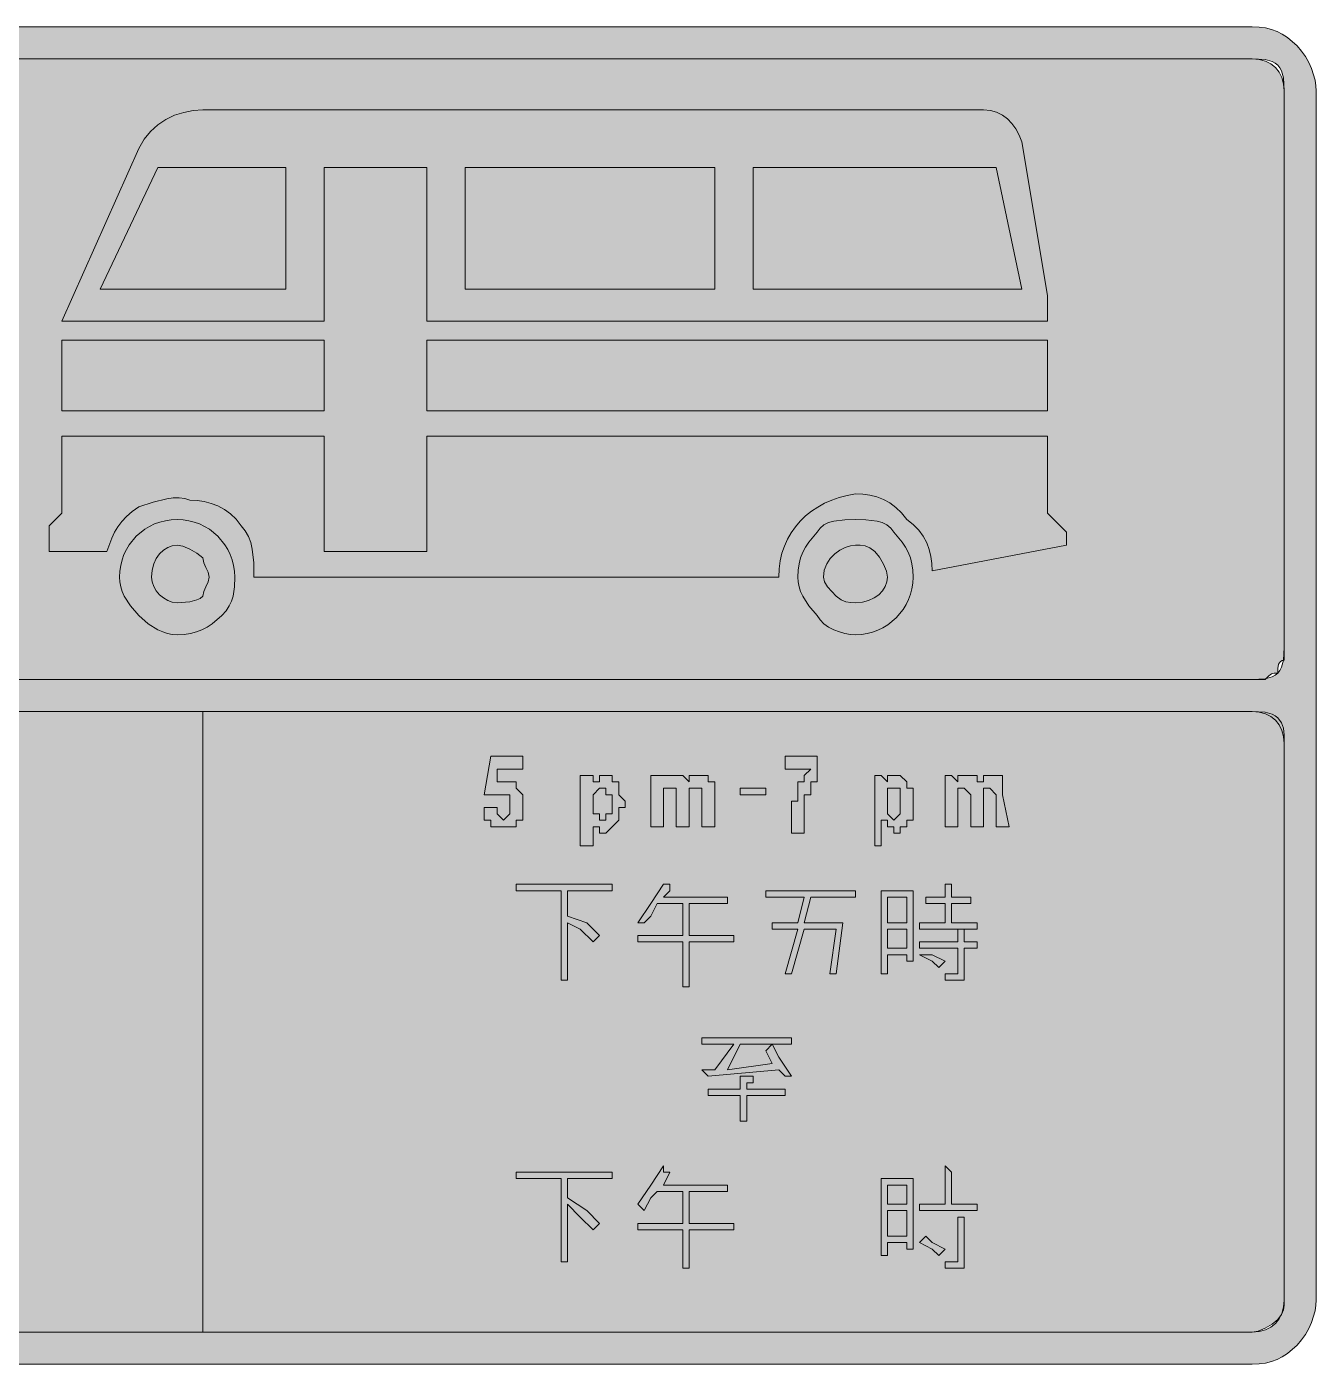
# Model space of a CAD drawing. Header units: metres. Extents: x 73 to 493, y 11 to 262.
# Drawn here: x 250.9 to 492.7, y 10.8 to 261.6 of the extents above; entities that cross this region are included whole.
import ezdxf

# ---------------------------------------------------------------- set-up
doc = ezdxf.new("R2010")
doc.units = ezdxf.units.M
for name, color, linetype, true_color in [('FILL_BLACK_000000', 7, 'Continuous', 0x000000), ('FILL_WHITE_FFFFFF', 7, 'Continuous', 0xffffff), ('FILL_YELLOW_FFFF00', 7, 'Continuous', 0xffff00), ('STROKE_BLACK_000000', 7, 'Continuous', 0x000000)]:
    doc.layers.add(name, color=color, linetype=linetype, true_color=true_color)

msp = doc.modelspace()

# ---------------------------------------------------------------- hatches: boundary and pattern name
at = {"layer": 'FILL_BLACK_000000', "true_color": 0x000000}
h = msp.add_hatch(color=7, dxfattribs=at)
h.dxf.hatch_style = 1
h.paths.add_polyline_path([(76.77, 252.94), (77.13, 254.01), (78.13, 256.03), (79.44, 257.85), (80.21, 258.66), (81.04, 259.39), (81.93, 260.03), (82.87, 260.57), (83.87, 261.01), (84.9, 261.33), (85.98, 261.53), (87.09, 261.6), (480.69, 261.6), (481.99, 261.54), (483.18, 261.37), (484.3, 261.09), (485.34, 260.7), (486.33, 260.19), (487.27, 259.58), (489.09, 258), (489.93, 257.05), (490.67, 256.01), (491.28, 254.92), (491.79, 253.8), (492.47, 251.59), (492.63, 250.55), (492.69, 249.6), (492.69, 22.8), (492.63, 21.85), (492.47, 20.81), (491.79, 18.6), (491.28, 17.48), (490.67, 16.39), (489.93, 15.35), (489.09, 14.4), (487.27, 12.82), (486.33, 12.21), (485.34, 11.7), (484.3, 11.31), (483.18, 11.03), (481.99, 10.86), (480.69, 10.8), (87.09, 10.8), (86.14, 10.86), (85.12, 11.03), (84.07, 11.31), (83.04, 11.7), (82.06, 12.21), (81.18, 12.82), (80.45, 13.56), (79.89, 14.4), (79.05, 15.35), (78.31, 16.39), (77.7, 17.48), (77.19, 18.6), (76.51, 20.81), (76.35, 21.85), (76.29, 22.8), (76.29, 249.6), (76.35, 250.72), (76.51, 251.84), (76.77, 252.94)])
h.paths.add_polyline_path([(82.44, 21), (82.8, 20.1), (83.49, 19.2), (85.29, 17.55), (86.19, 17.01), (87.09, 16.8), (480.69, 16.8), (481.98, 16.91), (483.15, 17.23), (484.17, 17.75), (485.04, 18.45), (485.74, 19.32), (486.26, 20.34), (486.58, 21.51), (486.69, 22.8), (486.69, 127.2), (486.58, 128.49), (486.26, 129.66), (485.74, 130.68), (485.04, 131.55), (484.17, 132.25), (483.15, 132.77), (481.98, 133.09), (480.69, 133.2), (87.09, 133.2), (86.19, 133.18), (85.29, 133.05), (84.39, 132.69), (83.49, 132), (82.8, 131.08), (82.44, 130.05), (82.31, 128.79), (82.29, 127.2), (82.29, 22.8), (82.31, 21.9), (82.44, 21)], flags=16)
h.paths.add_polyline_path([(484.4, 139.71), (484.99, 140), (485.49, 140.4), (485.89, 140.9), (486.18, 141.49), (486.54, 142.8), (486.69, 145.2), (486.69, 249.6), (486.54, 252), (486.18, 253.31), (485.89, 253.9), (485.49, 254.4), (484.99, 254.8), (484.4, 255.09), (483.09, 255.45), (480.69, 255.6), (87.09, 255.6), (86.19, 255.58), (85.29, 255.45), (84.39, 255.09), (83.49, 254.4), (83.09, 253.9), (82.8, 253.31), (82.44, 252), (82.29, 249.6), (82.29, 145.2), (82.44, 142.8), (82.8, 141.49), (83.09, 140.9), (83.49, 140.4), (84.39, 139.71), (85.29, 139.35), (86.19, 139.22), (87.09, 139.2), (480.69, 139.2), (483.09, 139.35), (484.4, 139.71)], flags=16)
h = msp.add_hatch(color=7, dxfattribs=at)
h.dxf.hatch_style = 1
h.paths.add_polyline_path([(306.69, 235.2), (306.69, 206.4), (257.49, 206.4), (271.89, 238.8), (272.9, 240.49), (274.1, 241.95), (275.48, 243.19), (276.99, 244.2), (278.62, 244.99), (280.33, 245.55), (282.09, 245.89), (283.89, 246), (430.29, 246), (431.58, 245.89), (432.76, 245.57), (433.83, 245.05), (434.79, 244.35), (435.63, 243.48), (436.36, 242.46), (436.98, 241.29), (437.49, 240), (442.29, 211.2), (442.29, 206.4), (325.89, 206.4), (325.89, 216), (325.89, 235.2), (306.69, 235.2)])
h.paths.add_polyline_path([(333.09, 235.2), (333.09, 212.4), (379.89, 212.4), (379.89, 235.2), (333.09, 235.2)], flags=16)
h.paths.add_polyline_path([(432.69, 235.2), (387.09, 235.2), (387.09, 212.4), (437.49, 212.4), (432.69, 235.2)], flags=16)
h.paths.add_polyline_path([(264.69, 212.4), (299.49, 212.4), (299.49, 235.2), (275.49, 235.2), (264.69, 212.4)], flags=16)
h = msp.add_hatch(color=7, dxfattribs=at)
h.dxf.hatch_style = 1
h.paths.add_polyline_path([(306.69, 202.8), (306.69, 189.6), (257.49, 189.6), (257.49, 202.8), (306.69, 202.8)])
h = msp.add_hatch(color=7, dxfattribs=at)
h.dxf.hatch_style = 1
h.paths.add_polyline_path([(442.29, 189.6), (325.89, 189.6), (325.89, 202.8), (442.29, 202.8), (442.29, 189.6)])
h = msp.add_hatch(color=7, dxfattribs=at)
h.dxf.hatch_style = 1
h.paths.add_polyline_path([(442.29, 170.4), (445.89, 166.8), (445.89, 164.4), (420.69, 159.6), (420.63, 160.95), (420.45, 162.28), (420.12, 163.59), (419.64, 164.85), (418.99, 166.06), (418.16, 167.19), (417.13, 168.25), (415.89, 169.2), (414.94, 170.44), (413.88, 171.47), (412.75, 172.3), (411.54, 172.95), (410.28, 173.43), (408.97, 173.76), (407.64, 173.94), (406.29, 174), (404.74, 173.72), (403.26, 173.33), (401.84, 172.83), (400.5, 172.24), (399.23, 171.54), (398.04, 170.75), (396.94, 169.87), (395.94, 168.9), (395.03, 167.85), (394.23, 166.71), (393.54, 165.5), (392.96, 164.21), (392.5, 162.86), (392.16, 161.43), (391.96, 159.95), (391.89, 158.4), (293.49, 158.4), (293.45, 161.08), (293.19, 163.65), (292.9, 164.86), (292.48, 165.99), (291.88, 167.05), (291.09, 168), (290.14, 169.24), (289.08, 170.27), (287.95, 171.1), (286.74, 171.75), (285.48, 172.23), (284.17, 172.56), (282.84, 172.74), (281.49, 172.8), (280.54, 173.14), (279.48, 173.29), (278.35, 173.26), (277.14, 173.1), (274.57, 172.46), (271.89, 171.6), (270.65, 170.7), (269.6, 169.78), (268.73, 168.84), (267.99, 167.85), (267.37, 166.81), (266.83, 165.69), (265.89, 163.2), (255.09, 163.2), (255.09, 168), (257.49, 170.4), (257.49, 184.8), (306.69, 184.8), (306.69, 163.2), (325.89, 163.2), (325.89, 184.8), (442.29, 184.8), (442.29, 170.4)])
h = msp.add_hatch(color=7, dxfattribs=at)
h.dxf.hatch_style = 1
h.paths.add_polyline_path([(289.59, 154.8), (289.3, 153.9), (288.88, 153), (288.28, 152.1), (287.49, 151.2), (285.67, 149.62), (284.73, 149.01), (283.74, 148.5), (282.7, 148.11), (281.58, 147.83), (280.39, 147.66), (279.09, 147.6), (278.19, 147.66), (277.29, 147.83), (276.39, 148.11), (275.49, 148.5), (273.69, 149.62), (271.89, 151.2), (270.32, 153), (269.19, 154.8), (268.8, 155.7), (268.52, 156.6), (268.35, 157.5), (268.29, 158.4), (268.35, 159.51), (268.51, 160.59), (268.77, 161.62), (269.13, 162.62), (269.59, 163.56), (270.13, 164.45), (271.44, 166.05), (273.04, 167.36), (273.93, 167.9), (274.87, 168.36), (275.87, 168.72), (276.9, 168.98), (277.98, 169.14), (279.09, 169.2), (280.2, 169.14), (281.28, 168.98), (282.31, 168.72), (283.31, 168.36), (284.25, 167.9), (285.14, 167.36), (286.74, 166.05), (288.05, 164.45), (288.59, 163.56), (289.05, 162.62), (289.41, 161.62), (289.67, 160.59), (289.83, 159.51), (289.89, 158.4), (289.85, 156.6), (289.59, 154.8)])
h.paths.add_polyline_path([(284.49, 160.2), (284.08, 161.1), (283.89, 162), (282.8, 162.88), (281.49, 163.65), (280.18, 164.19), (279.09, 164.4), (278.19, 164.29), (277.33, 163.97), (276.52, 163.45), (275.79, 162.75), (275.18, 161.88), (274.7, 160.86), (274.4, 159.69), (274.29, 158.4), (274.4, 157.5), (274.7, 156.64), (275.18, 155.83), (275.79, 155.1), (276.52, 154.49), (277.33, 154.01), (278.19, 153.71), (279.09, 153.6), (281.49, 153.75), (282.8, 154.11), (283.39, 154.4), (283.89, 154.8), (284.08, 155.7), (284.49, 156.6), (284.9, 157.5), (285.09, 158.4), (284.9, 159.3), (284.49, 160.2)], flags=16)
h = msp.add_hatch(color=7, dxfattribs=at)
h.dxf.hatch_style = 1
h.paths.add_polyline_path([(416.87, 156.21), (416.61, 155.18), (416.25, 154.18), (415.79, 153.24), (415.25, 152.35), (413.94, 150.75), (412.34, 149.44), (411.45, 148.9), (410.51, 148.44), (409.51, 148.08), (408.48, 147.82), (407.4, 147.66), (406.29, 147.6), (405.34, 147.66), (404.32, 147.83), (403.27, 148.11), (402.24, 148.5), (401.26, 149.01), (400.38, 149.62), (399.65, 150.36), (399.09, 151.2), (397.52, 153), (396.39, 154.8), (396, 155.7), (395.72, 156.6), (395.55, 157.5), (395.49, 158.4), (395.55, 159.7), (395.72, 160.89), (396, 162.01), (396.39, 163.05), (396.9, 164.04), (397.52, 164.98), (399.09, 166.8), (399.65, 167.59), (400.38, 168.19), (401.26, 168.61), (402.24, 168.9), (404.32, 169.16), (406.29, 169.2), (408.26, 169.16), (410.34, 168.9), (411.32, 168.61), (412.2, 168.19), (412.93, 167.59), (413.49, 166.8), (415.06, 164.98), (415.68, 164.04), (416.19, 163.05), (416.58, 162.01), (416.86, 160.89), (417.03, 159.7), (417.09, 158.4), (417.03, 157.29), (416.87, 156.21)])
h.paths.add_polyline_path([(411.54, 160.8), (410.77, 162.11), (409.89, 163.2), (408.99, 163.89), (408.09, 164.25), (407.19, 164.38), (406.29, 164.4), (405.34, 164.29), (404.34, 163.97), (403.34, 163.45), (402.39, 162.75), (401.56, 161.88), (400.89, 160.86), (400.45, 159.69), (400.29, 158.4), (400.5, 157.5), (401.04, 156.6), (402.69, 154.8), (403.59, 154.11), (404.49, 153.75), (405.39, 153.62), (406.29, 153.6), (407.58, 153.71), (408.75, 154.01), (409.77, 154.49), (410.64, 155.1), (411.34, 155.83), (411.86, 156.64), (412.18, 157.5), (412.29, 158.4), (412.08, 159.49), (411.54, 160.8)], flags=16)
h = msp.add_hatch(color=7, dxfattribs=at)
h.dxf.hatch_style = 1
h.paths.add_polyline_path([(480.69, 133.2), (483.09, 133.05), (484.4, 132.69), (484.99, 132.4), (485.49, 132), (486.18, 131.08), (486.54, 130.05), (486.67, 128.79), (486.69, 127.2), (486.69, 22.8), (486.67, 21.9), (486.54, 21), (486.18, 20.1), (485.49, 19.2), (484.4, 18.32), (483.09, 17.55), (481.78, 17.01), (480.69, 16.8), (283.89, 16.8), (283.89, 133.2), (480.69, 133.2)])
at = {"layer": 'FILL_WHITE_FFFFFF', "true_color": 0xffffff}
h = msp.add_hatch(color=7, dxfattribs=at)
h.dxf.hatch_style = 1
h.paths.add_polyline_path([(283.89, 133.2), (283.89, 16.8), (87.09, 16.8), (86.49, 16.95), (86.08, 17.31), (85.94, 17.6), (85.89, 18), (85.01, 18.02), (84.24, 18.15), (83.7, 18.51), (83.54, 18.8), (83.49, 19.2), (83.09, 19.25), (82.8, 19.39), (82.44, 19.8), (82.29, 20.4), (82.29, 22.8), (82.29, 127.2), (82.29, 129.6), (82.31, 130.31), (82.44, 130.8), (82.8, 131.29), (83.49, 132), (84.39, 132.69), (85.29, 133.05), (86.19, 133.18), (87.09, 133.2), (283.89, 133.2)])
h = msp.add_hatch(color=7, dxfattribs=at)
h.dxf.hatch_style = 1
h.paths.add_polyline_path([(340.29, 112.8), (341.49, 114), (341.49, 115.2), (341.49, 116.4), (341.49, 117.6), (340.29, 117.6), (339.09, 117.6), (336.69, 117.6), (337.89, 124.8), (343.89, 124.8), (343.89, 122.4), (339.09, 122.4), (339.09, 120), (340.29, 120), (341.49, 120), (342.69, 120), (342.69, 118.8), (343.89, 117.6), (343.89, 116.4), (343.89, 115.2), (343.89, 114), (343.89, 112.8), (342.69, 112.8), (342.69, 111.6), (341.49, 111.6), (340.29, 111.6), (339.09, 111.6), (337.89, 111.6), (337.89, 112.8), (336.69, 112.8), (336.69, 114), (336.69, 115.2), (339.09, 115.2), (339.09, 114), (340.29, 112.8)])
h = msp.add_hatch(color=7, dxfattribs=at)
h.dxf.hatch_style = 1
h.paths.add_polyline_path([(393.09, 124.8), (399.09, 124.8), (399.09, 122.4), (399.09, 121.2), (399.09, 120), (397.89, 120), (397.89, 118.8), (397.89, 117.6), (396.69, 117.6), (396.69, 116.4), (396.69, 115.2), (396.69, 114), (396.69, 112.8), (396.69, 111.6), (396.69, 110.4), (394.29, 110.4), (394.29, 111.6), (394.29, 112.8), (394.29, 114), (394.29, 115.2), (394.29, 116.4), (395.49, 116.4), (395.49, 117.6), (395.49, 118.8), (395.49, 120), (396.69, 120), (396.69, 121.2), (397.89, 122.4), (393.09, 122.4), (393.09, 124.8)])
h = msp.add_hatch(color=7, dxfattribs=at)
h.dxf.hatch_style = 1
h.paths.add_polyline_path([(357.09, 120), (358.29, 120), (358.29, 121.2), (359.49, 121.2), (360.69, 121.2), (360.69, 120), (361.89, 120), (361.89, 118.8), (361.89, 117.6), (363.09, 116.4), (363.09, 115.2), (361.89, 115.2), (361.89, 114), (361.89, 112.8), (360.69, 111.6), (359.49, 110.4), (358.29, 110.4), (358.29, 111.6), (357.09, 111.6), (357.09, 108), (354.69, 108), (354.69, 121.2), (357.09, 121.2), (357.09, 120)])
h.paths.add_polyline_path([(359.49, 114), (360.69, 114), (360.69, 115.2), (360.69, 116.4), (360.69, 117.6), (359.49, 117.6), (359.49, 118.8), (358.29, 118.8), (357.09, 117.6), (357.09, 116.4), (357.09, 115.2), (357.09, 114), (358.29, 114), (358.29, 112.8), (359.49, 112.8), (359.49, 114)], flags=16)
h = msp.add_hatch(color=7, dxfattribs=at)
h.dxf.hatch_style = 1
h.paths.add_polyline_path([(372.69, 121.2), (373.89, 121.2), (375.09, 120), (375.09, 121.2), (376.29, 121.2), (377.49, 121.2), (378.69, 121.2), (378.69, 120), (379.89, 120), (379.89, 118.8), (379.89, 117.6), (379.89, 111.6), (377.49, 111.6), (377.49, 116.4), (377.49, 117.6), (377.49, 118.8), (376.29, 118.8), (375.09, 118.8), (375.09, 117.6), (375.09, 111.6), (372.69, 111.6), (372.69, 116.4), (372.69, 117.6), (372.69, 118.8), (371.49, 118.8), (370.29, 118.8), (370.29, 117.6), (370.29, 116.4), (370.29, 111.6), (367.89, 111.6), (367.89, 121.2), (370.29, 121.2), (371.49, 121.2), (372.69, 121.2)])
h = msp.add_hatch(color=7, dxfattribs=at)
h.dxf.hatch_style = 1
h.paths.add_polyline_path([(411.09, 121.2), (412.29, 120), (412.29, 121.2), (413.49, 121.2), (414.69, 121.2), (415.89, 120), (415.89, 118.8), (417.09, 118.8), (417.09, 117.6), (417.09, 116.4), (417.09, 115.2), (417.09, 114), (417.09, 112.8), (415.89, 112.8), (415.89, 111.6), (414.69, 111.6), (414.69, 110.4), (413.49, 110.4), (413.49, 111.6), (412.29, 111.6), (412.29, 112.8), (411.09, 112.8), (411.09, 108), (409.89, 108), (409.89, 121.2), (411.09, 121.2)])
h.paths.add_polyline_path([(414.69, 115.2), (414.69, 116.4), (414.69, 117.6), (414.69, 118.8), (413.49, 118.8), (412.29, 118.8), (412.29, 117.6), (412.29, 116.4), (412.29, 115.2), (412.29, 114), (413.49, 112.8), (414.69, 114), (414.69, 115.2)], flags=16)
h = msp.add_hatch(color=7, dxfattribs=at)
h.dxf.hatch_style = 1
h.paths.add_polyline_path([(425.49, 111.6), (423.09, 111.6), (423.09, 121.2), (424.29, 121.2), (425.49, 120), (425.49, 121.2), (426.69, 121.2), (427.89, 121.2), (429.09, 121.2), (429.09, 120), (430.29, 120), (430.29, 121.2), (431.49, 121.2), (432.69, 121.2), (433.89, 121.2), (433.89, 120), (433.89, 118.8), (433.89, 117.6), (435.09, 111.6), (432.69, 111.6), (432.69, 116.4), (432.69, 117.6), (431.49, 118.8), (430.29, 118.8), (430.29, 117.6), (430.29, 111.6), (427.89, 111.6), (427.89, 116.4), (427.89, 117.6), (426.69, 118.8), (425.49, 118.8), (425.49, 117.6), (425.49, 116.4), (425.49, 111.6)])
h = msp.add_hatch(color=7, dxfattribs=at)
h.dxf.hatch_style = 1
h.paths.add_polyline_path([(389.49, 118.8), (389.49, 117.6), (384.69, 117.6), (384.69, 118.8), (389.49, 118.8)])
h = msp.add_hatch(color=7, dxfattribs=at)
h.dxf.hatch_style = 1
h.paths.add_polyline_path([(354.69, 92.4), (352.29, 93.6), (352.29, 82.8), (351.09, 82.8), (351.09, 99.6), (342.69, 99.6), (342.69, 100.8), (360.69, 100.8), (360.69, 99.6), (352.29, 99.6), (352.29, 94.8), (355.89, 93.6), (358.29, 91.2), (357.09, 90), (354.69, 92.4)])
h = msp.add_hatch(color=7, dxfattribs=at)
h.dxf.hatch_style = 1
h.paths.add_polyline_path([(382.29, 97.2), (375.09, 97.2), (375.09, 91.2), (383.49, 91.2), (383.49, 90), (375.09, 90), (375.09, 81.6), (373.89, 81.6), (373.89, 90), (365.49, 90), (365.49, 91.2), (373.89, 91.2), (373.89, 97.2), (369.09, 97.2), (367.89, 94.8), (366.69, 93.6), (365.49, 93.6), (367.89, 97.2), (370.29, 100.8), (371.49, 100.8), (371.49, 99.6), (370.29, 98.4), (382.29, 98.4), (382.29, 97.2)])
h = msp.add_hatch(color=7, dxfattribs=at)
h.dxf.hatch_style = 1
h.paths.add_polyline_path([(429.09, 93.6), (429.09, 92.4), (418.29, 92.4), (418.29, 93.6), (423.09, 93.6), (423.09, 97.2), (419.49, 97.2), (419.49, 98.4), (423.09, 98.4), (423.09, 100.8), (424.29, 100.8), (424.29, 99.6), (424.29, 98.4), (427.89, 98.4), (427.89, 97.2), (424.29, 97.2), (424.29, 93.6), (429.09, 93.6)])
h = msp.add_hatch(color=7, dxfattribs=at)
h.dxf.hatch_style = 1
h.paths.add_polyline_path([(390.69, 92.4), (390.69, 93.6), (395.49, 93.6), (396.69, 98.4), (389.49, 98.4), (389.49, 99.6), (406.29, 99.6), (406.29, 98.4), (397.89, 98.4), (396.69, 93.6), (403.89, 93.6), (402.69, 84), (401.49, 84), (402.69, 92.4), (396.69, 92.4), (394.29, 84), (393.09, 84), (395.49, 92.4), (390.69, 92.4)])
h = msp.add_hatch(color=7, dxfattribs=at)
h.dxf.hatch_style = 1
h.paths.add_polyline_path([(415.89, 86.4), (415.89, 87.6), (412.29, 87.6), (412.29, 85.2), (412.29, 84), (411.09, 84), (411.09, 85.2), (411.09, 98.4), (411.09, 99.6), (417.09, 99.6), (417.09, 98.4), (417.09, 86.4), (415.89, 86.4)])
h.paths.add_polyline_path([(412.29, 92.4), (412.29, 88.8), (415.89, 88.8), (415.89, 92.4), (412.29, 92.4)], flags=16)
h.paths.add_polyline_path([(415.89, 98.4), (412.29, 98.4), (412.29, 93.6), (415.89, 93.6), (415.89, 98.4)], flags=16)
h = msp.add_hatch(color=7, dxfattribs=at)
h.dxf.hatch_style = 1
h.paths.add_polyline_path([(418.29, 88.8), (418.29, 90), (425.49, 90), (425.49, 92.4), (426.69, 92.4), (426.69, 91.2), (426.69, 90), (429.09, 90), (429.09, 88.8), (426.69, 88.8), (426.69, 84), (426.69, 82.8), (425.49, 82.8), (423.09, 82.8), (423.09, 84), (424.29, 84), (425.49, 84), (425.49, 88.8), (418.29, 88.8)])
h = msp.add_hatch(color=7, dxfattribs=at)
h.dxf.hatch_style = 1
h.paths.add_polyline_path([(419.49, 87.6), (420.69, 87.6), (423.09, 86.4), (421.89, 85.2), (420.69, 86.4), (418.29, 87.6), (419.49, 87.6)])
h = msp.add_hatch(color=7, dxfattribs=at)
h.dxf.hatch_style = 1
h.paths.add_polyline_path([(394.29, 64.8), (393.09, 64.8), (391.89, 66), (378.69, 64.8), (377.49, 66), (379.89, 66), (383.49, 70.8), (377.49, 70.8), (377.49, 72), (394.29, 72), (394.29, 70.8), (390.69, 70.8), (391.89, 68.4), (394.29, 64.8)])
h.paths.add_polyline_path([(384.69, 70.8), (382.29, 66), (390.69, 67.2), (389.49, 69.6), (390.69, 70.8), (384.69, 70.8)], flags=16)
h = msp.add_hatch(color=7, dxfattribs=at)
h.dxf.hatch_style = 1
h.paths.add_polyline_path([(384.69, 56.4), (384.69, 61.2), (378.69, 61.2), (378.69, 62.4), (384.69, 62.4), (384.69, 64.8), (385.89, 64.8), (387.09, 64.8), (387.09, 63.6), (385.89, 63.6), (385.89, 62.4), (393.09, 62.4), (393.09, 61.2), (385.89, 61.2), (385.89, 56.4), (384.69, 56.4)])
h = msp.add_hatch(color=7, dxfattribs=at)
h.dxf.hatch_style = 1
h.paths.add_polyline_path([(369.09, 43.2), (367.89, 42), (366.69, 39.6), (365.49, 40.8), (367.89, 44.4), (370.29, 48), (370.29, 46.8), (371.49, 46.8), (370.29, 44.4), (382.29, 44.4), (382.29, 43.2), (375.09, 43.2), (375.09, 37.2), (383.49, 37.2), (383.49, 36), (375.09, 36), (375.09, 28.8), (373.89, 28.8), (373.89, 36), (365.49, 36), (365.49, 37.2), (373.89, 37.2), (373.89, 43.2), (369.09, 43.2)])
h = msp.add_hatch(color=7, dxfattribs=at)
h.dxf.hatch_style = 1
h.paths.add_polyline_path([(424.29, 40.8), (429.09, 40.8), (429.09, 39.6), (418.29, 39.6), (418.29, 40.8), (423.09, 40.8), (423.09, 43.2), (423.09, 44.4), (423.09, 45.6), (423.09, 46.8), (423.09, 48), (424.29, 46.8), (424.29, 45.6), (424.29, 44.4), (424.29, 43.2), (424.29, 40.8)])
h = msp.add_hatch(color=7, dxfattribs=at)
h.dxf.hatch_style = 1
h.paths.add_polyline_path([(352.29, 40.8), (352.29, 30), (351.09, 30), (351.09, 45.6), (342.69, 45.6), (342.69, 46.8), (360.69, 46.8), (360.69, 45.6), (352.29, 45.6), (352.29, 42), (355.89, 39.6), (358.29, 37.2), (357.09, 36), (354.69, 38.4), (352.29, 40.8)])
h = msp.add_hatch(color=7, dxfattribs=at)
h.dxf.hatch_style = 1
h.paths.add_polyline_path([(417.09, 45.6), (417.09, 32.4), (415.89, 32.4), (415.89, 33.6), (412.29, 33.6), (412.29, 31.2), (411.09, 31.2), (411.09, 45.6), (417.09, 45.6)])
h.paths.add_polyline_path([(412.29, 39.6), (412.29, 34.8), (415.89, 34.8), (415.89, 39.6), (412.29, 39.6)], flags=16)
h.paths.add_polyline_path([(415.89, 44.4), (412.29, 44.4), (412.29, 40.8), (415.89, 40.8), (415.89, 44.4)], flags=16)
h = msp.add_hatch(color=7, dxfattribs=at)
h.dxf.hatch_style = 1
h.paths.add_polyline_path([(426.69, 30), (426.69, 28.8), (425.49, 28.8), (423.09, 28.8), (423.09, 30), (424.29, 30), (425.49, 30), (425.49, 31.2), (425.49, 34.8), (425.49, 36), (425.49, 37.2), (425.49, 38.4), (426.69, 38.4), (426.69, 37.2), (426.69, 36), (426.69, 34.8), (426.69, 30)])
h = msp.add_hatch(color=7, dxfattribs=at)
h.dxf.hatch_style = 1
h.paths.add_polyline_path([(419.49, 34.8), (420.69, 33.6), (423.09, 32.4), (421.89, 31.2), (420.69, 32.4), (418.29, 33.6), (419.49, 34.8)])
at = {"layer": 'FILL_YELLOW_FFFF00', "true_color": 0xffff00}
h = msp.add_hatch(color=7, dxfattribs=at)
h.dxf.hatch_style = 1
h.paths.add_polyline_path([(87.09, 139.2), (86.19, 139.31), (85.33, 139.63), (84.52, 140.15), (83.79, 140.85), (83.18, 141.72), (82.7, 142.74), (82.4, 143.91), (82.29, 145.2), (82.29, 249.6), (82.44, 252), (82.8, 253.31), (83.09, 253.9), (83.49, 254.4), (84.24, 254.55), (85.01, 254.91), (85.89, 255.6), (87.09, 255.6), (480.69, 255.6), (481.98, 255.49), (483.15, 255.17), (484.17, 254.65), (485.04, 253.95), (485.74, 253.08), (486.26, 252.06), (486.58, 250.89), (486.69, 249.6), (486.69, 145.2), (486.69, 142.8), (486.29, 142.75), (486, 142.59), (485.64, 142.05), (485.51, 141.28), (485.49, 140.4), (484.78, 140.38), (484.29, 140.25), (483.8, 139.89), (483.09, 139.2), (480.69, 139.2), (87.09, 139.2)])

# ---------------------------------------------------------------- linework, layer by layer
at = {"layer": 'FILL_BLACK_000000', "lineweight": 0, "true_color": 0x000000}
for points in [[(87.09, 261.6), (480.69, 261.6), (481.99, 261.54), (483.18, 261.37), (484.3, 261.09), (485.34, 260.7), (486.33, 260.19), (487.27, 259.58), (489.09, 258), (489.93, 257.05), (490.67, 256.01), (491.28, 254.92), (491.79, 253.8), (492.47, 251.59), (492.63, 250.55), (492.69, 249.6), (492.69, 22.8), (492.63, 21.85), (492.47, 20.81), (491.79, 18.6), (491.28, 17.48), (490.67, 16.39), (489.93, 15.35), (489.09, 14.4), (487.27, 12.82), (486.33, 12.21), (485.34, 11.7), (484.3, 11.31), (483.18, 11.03), (481.99, 10.86), (480.69, 10.8), (87.09, 10.8)], [(87.09, 139.2), (480.69, 139.2), (483.09, 139.35), (484.4, 139.71), (484.99, 140), (485.49, 140.4), (485.89, 140.9), (486.18, 141.49), (486.54, 142.8), (486.69, 145.2), (486.69, 249.6), (486.54, 252), (486.18, 253.31), (485.89, 253.9), (485.49, 254.4), (484.99, 254.8), (484.4, 255.09), (483.09, 255.45), (480.69, 255.6), (87.09, 255.6)], [(87.09, 16.8), (480.69, 16.8), (481.98, 16.91), (483.15, 17.23), (484.17, 17.75), (485.04, 18.45), (485.74, 19.32), (486.26, 20.34), (486.58, 21.51), (486.69, 22.8), (486.69, 127.2), (486.58, 128.49), (486.26, 129.66), (485.74, 130.68), (485.04, 131.55), (484.17, 132.25), (483.15, 132.77), (481.98, 133.09), (480.69, 133.2), (87.09, 133.2)]]:
    msp.add_lwpolyline(points, dxfattribs=at)
for points in [[(306.69, 235.2), (306.69, 206.4), (257.49, 206.4), (271.89, 238.8), (272.9, 240.49), (274.1, 241.95), (275.48, 243.19), (276.99, 244.2), (278.62, 244.99), (280.33, 245.55), (282.09, 245.89), (283.89, 246), (430.29, 246), (431.58, 245.89), (432.76, 245.57), (433.83, 245.05), (434.79, 244.35), (435.63, 243.48), (436.36, 242.46), (436.98, 241.29), (437.49, 240), (442.29, 211.2), (442.29, 206.4), (325.89, 206.4), (325.89, 216), (325.89, 235.2)], [(264.69, 212.4), (299.49, 212.4), (299.49, 235.2), (275.49, 235.2)], [(333.09, 235.2), (333.09, 212.4), (379.89, 212.4), (379.89, 235.2)], [(432.69, 235.2), (387.09, 235.2), (387.09, 212.4), (437.49, 212.4)], [(306.69, 202.8), (306.69, 189.6), (257.49, 189.6), (257.49, 202.8)], [(442.29, 189.6), (325.89, 189.6), (325.89, 202.8), (442.29, 202.8)], [(442.29, 170.4), (445.89, 166.8), (445.89, 164.4), (420.69, 159.6), (420.63, 160.95), (420.45, 162.28), (420.12, 163.59), (419.64, 164.85), (418.99, 166.06), (418.16, 167.19), (417.13, 168.25), (415.89, 169.2), (414.94, 170.44), (413.88, 171.47), (412.75, 172.3), (411.54, 172.95), (410.28, 173.43), (408.97, 173.76), (407.64, 173.94), (406.29, 174), (404.74, 173.72), (403.26, 173.33), (401.84, 172.83), (400.5, 172.24), (399.23, 171.54), (398.04, 170.75), (396.94, 169.87), (395.94, 168.9), (395.03, 167.85), (394.23, 166.71), (393.54, 165.5), (392.96, 164.21), (392.5, 162.86), (392.16, 161.43), (391.96, 159.95), (391.89, 158.4), (293.49, 158.4), (293.45, 161.08), (293.19, 163.65), (292.9, 164.86), (292.48, 165.99), (291.88, 167.05), (291.09, 168), (290.14, 169.24), (289.08, 170.27), (287.95, 171.1), (286.74, 171.75), (285.48, 172.23), (284.17, 172.56), (282.84, 172.74), (281.49, 172.8), (280.54, 173.14), (279.48, 173.29), (278.35, 173.26), (277.14, 173.1), (274.57, 172.46), (271.89, 171.6), (270.65, 170.7), (269.6, 169.78), (268.73, 168.84), (267.99, 167.85), (267.37, 166.81), (266.83, 165.69), (265.89, 163.2), (255.09, 163.2), (255.09, 168), (257.49, 170.4), (257.49, 184.8), (306.69, 184.8), (306.69, 163.2), (325.89, 163.2), (325.89, 184.8), (442.29, 184.8)], [(289.59, 154.8), (289.3, 153.9), (288.88, 153), (288.28, 152.1), (287.49, 151.2), (285.67, 149.62), (284.73, 149.01), (283.74, 148.5), (282.7, 148.11), (281.58, 147.83), (280.39, 147.66), (279.09, 147.6), (278.19, 147.66), (277.29, 147.83), (276.39, 148.11), (275.49, 148.5), (273.69, 149.62), (271.89, 151.2), (270.32, 153), (269.19, 154.8), (268.8, 155.7), (268.52, 156.6), (268.35, 157.5), (268.29, 158.4), (268.35, 159.51), (268.51, 160.59), (268.77, 161.62), (269.13, 162.62), (269.59, 163.56), (270.13, 164.45), (271.44, 166.05), (273.04, 167.36), (273.93, 167.9), (274.87, 168.36), (275.87, 168.72), (276.9, 168.98), (277.98, 169.14), (279.09, 169.2), (280.2, 169.14), (281.28, 168.98), (282.31, 168.72), (283.31, 168.36), (284.25, 167.9), (285.14, 167.36), (286.74, 166.05), (288.05, 164.45), (288.59, 163.56), (289.05, 162.62), (289.41, 161.62), (289.67, 160.59), (289.83, 159.51), (289.89, 158.4), (289.85, 156.6)], [(416.87, 156.21), (416.61, 155.18), (416.25, 154.18), (415.79, 153.24), (415.25, 152.35), (413.94, 150.75), (412.34, 149.44), (411.45, 148.9), (410.51, 148.44), (409.51, 148.08), (408.48, 147.82), (407.4, 147.66), (406.29, 147.6), (405.34, 147.66), (404.32, 147.83), (403.27, 148.11), (402.24, 148.5), (401.26, 149.01), (400.38, 149.62), (399.65, 150.36), (399.09, 151.2), (397.52, 153), (396.39, 154.8), (396, 155.7), (395.72, 156.6), (395.55, 157.5), (395.49, 158.4), (395.55, 159.7), (395.72, 160.89), (396, 162.01), (396.39, 163.05), (396.9, 164.04), (397.52, 164.98), (399.09, 166.8), (399.65, 167.59), (400.38, 168.19), (401.26, 168.61), (402.24, 168.9), (404.32, 169.16), (406.29, 169.2), (408.26, 169.16), (410.34, 168.9), (411.32, 168.61), (412.2, 168.19), (412.93, 167.59), (413.49, 166.8), (415.06, 164.98), (415.68, 164.04), (416.19, 163.05), (416.58, 162.01), (416.86, 160.89), (417.03, 159.7), (417.09, 158.4), (417.03, 157.29)], [(284.49, 160.2), (284.08, 161.1), (283.89, 162), (282.8, 162.88), (281.49, 163.65), (280.18, 164.19), (279.09, 164.4), (278.19, 164.29), (277.33, 163.97), (276.52, 163.45), (275.79, 162.75), (275.18, 161.88), (274.7, 160.86), (274.4, 159.69), (274.29, 158.4), (274.4, 157.5), (274.7, 156.64), (275.18, 155.83), (275.79, 155.1), (276.52, 154.49), (277.33, 154.01), (278.19, 153.71), (279.09, 153.6), (281.49, 153.75), (282.8, 154.11), (283.39, 154.4), (283.89, 154.8), (284.08, 155.7), (284.49, 156.6), (284.9, 157.5), (285.09, 158.4), (284.9, 159.3)], [(411.54, 160.8), (410.77, 162.11), (409.89, 163.2), (408.99, 163.89), (408.09, 164.25), (407.19, 164.38), (406.29, 164.4), (405.34, 164.29), (404.34, 163.97), (403.34, 163.45), (402.39, 162.75), (401.56, 161.88), (400.89, 160.86), (400.45, 159.69), (400.29, 158.4), (400.5, 157.5), (401.04, 156.6), (402.69, 154.8), (403.59, 154.11), (404.49, 153.75), (405.39, 153.62), (406.29, 153.6), (407.58, 153.71), (408.75, 154.01), (409.77, 154.49), (410.64, 155.1), (411.34, 155.83), (411.86, 156.64), (412.18, 157.5), (412.29, 158.4), (412.08, 159.49)], [(480.69, 133.2), (483.09, 133.05), (484.4, 132.69), (484.99, 132.4), (485.49, 132), (486.18, 131.08), (486.54, 130.05), (486.67, 128.79), (486.69, 127.2), (486.69, 22.8), (486.67, 21.9), (486.54, 21), (486.18, 20.1), (485.49, 19.2), (484.4, 18.32), (483.09, 17.55), (481.78, 17.01), (480.69, 16.8), (283.89, 16.8), (283.89, 133.2)]]:
    msp.add_lwpolyline(points, close=True, dxfattribs=at)
at = {"layer": 'FILL_WHITE_FFFFFF', "lineweight": 0, "true_color": 0xffffff}
msp.add_lwpolyline([(87.09, 133.2), (283.89, 133.2), (283.89, 16.8), (87.09, 16.8)], dxfattribs=at)
for points in [[(340.29, 112.8), (341.49, 114), (341.49, 115.2), (341.49, 116.4), (341.49, 117.6), (340.29, 117.6), (339.09, 117.6), (336.69, 117.6), (337.89, 124.8), (343.89, 124.8), (343.89, 122.4), (339.09, 122.4), (339.09, 120), (340.29, 120), (341.49, 120), (342.69, 120), (342.69, 118.8), (343.89, 117.6), (343.89, 116.4), (343.89, 115.2), (343.89, 114), (343.89, 112.8), (342.69, 112.8), (342.69, 111.6), (341.49, 111.6), (340.29, 111.6), (339.09, 111.6), (337.89, 111.6), (337.89, 112.8), (336.69, 112.8), (336.69, 114), (336.69, 115.2), (339.09, 115.2), (339.09, 114)], [(393.09, 124.8), (399.09, 124.8), (399.09, 122.4), (399.09, 121.2), (399.09, 120), (397.89, 120), (397.89, 118.8), (397.89, 117.6), (396.69, 117.6), (396.69, 116.4), (396.69, 115.2), (396.69, 114), (396.69, 112.8), (396.69, 111.6), (396.69, 110.4), (394.29, 110.4), (394.29, 111.6), (394.29, 112.8), (394.29, 114), (394.29, 115.2), (394.29, 116.4), (395.49, 116.4), (395.49, 117.6), (395.49, 118.8), (395.49, 120), (396.69, 120), (396.69, 121.2), (397.89, 122.4), (393.09, 122.4)], [(357.09, 120), (358.29, 120), (358.29, 121.2), (359.49, 121.2), (360.69, 121.2), (360.69, 120), (361.89, 120), (361.89, 118.8), (361.89, 117.6), (363.09, 116.4), (363.09, 115.2), (361.89, 115.2), (361.89, 114), (361.89, 112.8), (360.69, 111.6), (359.49, 110.4), (358.29, 110.4), (358.29, 111.6), (357.09, 111.6), (357.09, 108), (354.69, 108), (354.69, 121.2), (357.09, 121.2)], [(372.69, 121.2), (373.89, 121.2), (375.09, 120), (375.09, 121.2), (376.29, 121.2), (377.49, 121.2), (378.69, 121.2), (378.69, 120), (379.89, 120), (379.89, 118.8), (379.89, 117.6), (379.89, 111.6), (377.49, 111.6), (377.49, 116.4), (377.49, 117.6), (377.49, 118.8), (376.29, 118.8), (375.09, 118.8), (375.09, 117.6), (375.09, 111.6), (372.69, 111.6), (372.69, 116.4), (372.69, 117.6), (372.69, 118.8), (371.49, 118.8), (370.29, 118.8), (370.29, 117.6), (370.29, 116.4), (370.29, 111.6), (367.89, 111.6), (367.89, 121.2), (370.29, 121.2), (371.49, 121.2)], [(411.09, 121.2), (412.29, 120), (412.29, 121.2), (413.49, 121.2), (414.69, 121.2), (415.89, 120), (415.89, 118.8), (417.09, 118.8), (417.09, 117.6), (417.09, 116.4), (417.09, 115.2), (417.09, 114), (417.09, 112.8), (415.89, 112.8), (415.89, 111.6), (414.69, 111.6), (414.69, 110.4), (413.49, 110.4), (413.49, 111.6), (412.29, 111.6), (412.29, 112.8), (411.09, 112.8), (411.09, 108), (409.89, 108), (409.89, 121.2)], [(425.49, 111.6), (423.09, 111.6), (423.09, 121.2), (424.29, 121.2), (425.49, 120), (425.49, 121.2), (426.69, 121.2), (427.89, 121.2), (429.09, 121.2), (429.09, 120), (430.29, 120), (430.29, 121.2), (431.49, 121.2), (432.69, 121.2), (433.89, 121.2), (433.89, 120), (433.89, 118.8), (433.89, 117.6), (435.09, 111.6), (432.69, 111.6), (432.69, 116.4), (432.69, 117.6), (431.49, 118.8), (430.29, 118.8), (430.29, 117.6), (430.29, 111.6), (427.89, 111.6), (427.89, 116.4), (427.89, 117.6), (426.69, 118.8), (425.49, 118.8), (425.49, 117.6), (425.49, 116.4)], [(359.49, 114), (360.69, 114), (360.69, 115.2), (360.69, 116.4), (360.69, 117.6), (359.49, 117.6), (359.49, 118.8), (358.29, 118.8), (357.09, 117.6), (357.09, 116.4), (357.09, 115.2), (357.09, 114), (358.29, 114), (358.29, 112.8), (359.49, 112.8)], [(389.49, 118.8), (389.49, 117.6), (384.69, 117.6), (384.69, 118.8)], [(414.69, 115.2), (414.69, 116.4), (414.69, 117.6), (414.69, 118.8), (413.49, 118.8), (412.29, 118.8), (412.29, 117.6), (412.29, 116.4), (412.29, 115.2), (412.29, 114), (413.49, 112.8), (414.69, 114)], [(354.69, 92.4), (352.29, 93.6), (352.29, 82.8), (351.09, 82.8), (351.09, 99.6), (342.69, 99.6), (342.69, 100.8), (360.69, 100.8), (360.69, 99.6), (352.29, 99.6), (352.29, 94.8), (355.89, 93.6), (358.29, 91.2), (357.09, 90)], [(382.29, 97.2), (375.09, 97.2), (375.09, 91.2), (383.49, 91.2), (383.49, 90), (375.09, 90), (375.09, 81.6), (373.89, 81.6), (373.89, 90), (365.49, 90), (365.49, 91.2), (373.89, 91.2), (373.89, 97.2), (369.09, 97.2), (367.89, 94.8), (366.69, 93.6), (365.49, 93.6), (367.89, 97.2), (370.29, 100.8), (371.49, 100.8), (371.49, 99.6), (370.29, 98.4), (382.29, 98.4)], [(429.09, 93.6), (429.09, 92.4), (418.29, 92.4), (418.29, 93.6), (423.09, 93.6), (423.09, 97.2), (419.49, 97.2), (419.49, 98.4), (423.09, 98.4), (423.09, 100.8), (424.29, 100.8), (424.29, 99.6), (424.29, 98.4), (427.89, 98.4), (427.89, 97.2), (424.29, 97.2), (424.29, 93.6)], [(390.69, 92.4), (390.69, 93.6), (395.49, 93.6), (396.69, 98.4), (389.49, 98.4), (389.49, 99.6), (406.29, 99.6), (406.29, 98.4), (397.89, 98.4), (396.69, 93.6), (403.89, 93.6), (402.69, 84), (401.49, 84), (402.69, 92.4), (396.69, 92.4), (394.29, 84), (393.09, 84), (395.49, 92.4)], [(415.89, 86.4), (415.89, 87.6), (412.29, 87.6), (412.29, 85.2), (412.29, 84), (411.09, 84), (411.09, 85.2), (411.09, 98.4), (411.09, 99.6), (417.09, 99.6), (417.09, 98.4), (417.09, 86.4)], [(415.89, 98.4), (412.29, 98.4), (412.29, 93.6), (415.89, 93.6)], [(412.29, 92.4), (412.29, 88.8), (415.89, 88.8), (415.89, 92.4)], [(418.29, 88.8), (418.29, 90), (425.49, 90), (425.49, 92.4), (426.69, 92.4), (426.69, 91.2), (426.69, 90), (429.09, 90), (429.09, 88.8), (426.69, 88.8), (426.69, 84), (426.69, 82.8), (425.49, 82.8), (423.09, 82.8), (423.09, 84), (424.29, 84), (425.49, 84), (425.49, 88.8)], [(419.49, 87.6), (420.69, 87.6), (423.09, 86.4), (421.89, 85.2), (420.69, 86.4), (418.29, 87.6)], [(394.29, 64.8), (393.09, 64.8), (391.89, 66), (378.69, 64.8), (377.49, 66), (379.89, 66), (383.49, 70.8), (377.49, 70.8), (377.49, 72), (394.29, 72), (394.29, 70.8), (390.69, 70.8), (391.89, 68.4)], [(384.69, 70.8), (382.29, 66), (390.69, 67.2), (389.49, 69.6), (390.69, 70.8)], [(384.69, 56.4), (384.69, 61.2), (378.69, 61.2), (378.69, 62.4), (384.69, 62.4), (384.69, 64.8), (385.89, 64.8), (387.09, 64.8), (387.09, 63.6), (385.89, 63.6), (385.89, 62.4), (393.09, 62.4), (393.09, 61.2), (385.89, 61.2), (385.89, 56.4)], [(369.09, 43.2), (367.89, 42), (366.69, 39.6), (365.49, 40.8), (367.89, 44.4), (370.29, 48), (370.29, 46.8), (371.49, 46.8), (370.29, 44.4), (382.29, 44.4), (382.29, 43.2), (375.09, 43.2), (375.09, 37.2), (383.49, 37.2), (383.49, 36), (375.09, 36), (375.09, 28.8), (373.89, 28.8), (373.89, 36), (365.49, 36), (365.49, 37.2), (373.89, 37.2), (373.89, 43.2)], [(424.29, 40.8), (429.09, 40.8), (429.09, 39.6), (418.29, 39.6), (418.29, 40.8), (423.09, 40.8), (423.09, 43.2), (423.09, 44.4), (423.09, 45.6), (423.09, 46.8), (423.09, 48), (424.29, 46.8), (424.29, 45.6), (424.29, 44.4), (424.29, 43.2)], [(352.29, 40.8), (352.29, 30), (351.09, 30), (351.09, 45.6), (342.69, 45.6), (342.69, 46.8), (360.69, 46.8), (360.69, 45.6), (352.29, 45.6), (352.29, 42), (355.89, 39.6), (358.29, 37.2), (357.09, 36), (354.69, 38.4)], [(417.09, 45.6), (417.09, 32.4), (415.89, 32.4), (415.89, 33.6), (412.29, 33.6), (412.29, 31.2), (411.09, 31.2), (411.09, 45.6)], [(415.89, 44.4), (412.29, 44.4), (412.29, 40.8), (415.89, 40.8)], [(412.29, 39.6), (412.29, 34.8), (415.89, 34.8), (415.89, 39.6)], [(426.69, 30), (426.69, 28.8), (425.49, 28.8), (423.09, 28.8), (423.09, 30), (424.29, 30), (425.49, 30), (425.49, 31.2), (425.49, 34.8), (425.49, 36), (425.49, 37.2), (425.49, 38.4), (426.69, 38.4), (426.69, 37.2), (426.69, 36), (426.69, 34.8)], [(419.49, 34.8), (420.69, 33.6), (423.09, 32.4), (421.89, 31.2), (420.69, 32.4), (418.29, 33.6)]]:
    msp.add_lwpolyline(points, close=True, dxfattribs=at)
at = {"layer": 'FILL_YELLOW_FFFF00', "lineweight": 0, "true_color": 0xffff00}
msp.add_lwpolyline([(87.09, 255.6), (480.69, 255.6), (481.98, 255.49), (483.15, 255.17), (484.17, 254.65), (485.04, 253.95), (485.74, 253.08), (486.26, 252.06), (486.58, 250.89), (486.69, 249.6), (486.69, 145.2), (486.69, 142.8), (486.29, 142.75), (486, 142.59), (485.64, 142.05), (485.51, 141.28), (485.49, 140.4), (484.78, 140.38), (484.29, 140.25), (483.8, 139.89), (483.09, 139.2), (480.69, 139.2), (87.09, 139.2)], dxfattribs=at)
at = {"layer": 'STROKE_BLACK_000000', "lineweight": 0, "true_color": 0x000000}
msp.add_lwpolyline([(486.69, 22.8), (486.58, 21.51), (486.26, 20.34), (485.74, 19.32), (485.04, 18.45), (484.17, 17.75), (483.15, 17.23), (481.98, 16.91), (480.69, 16.8)], dxfattribs=at)

doc.saveas('drawing.dxf')
